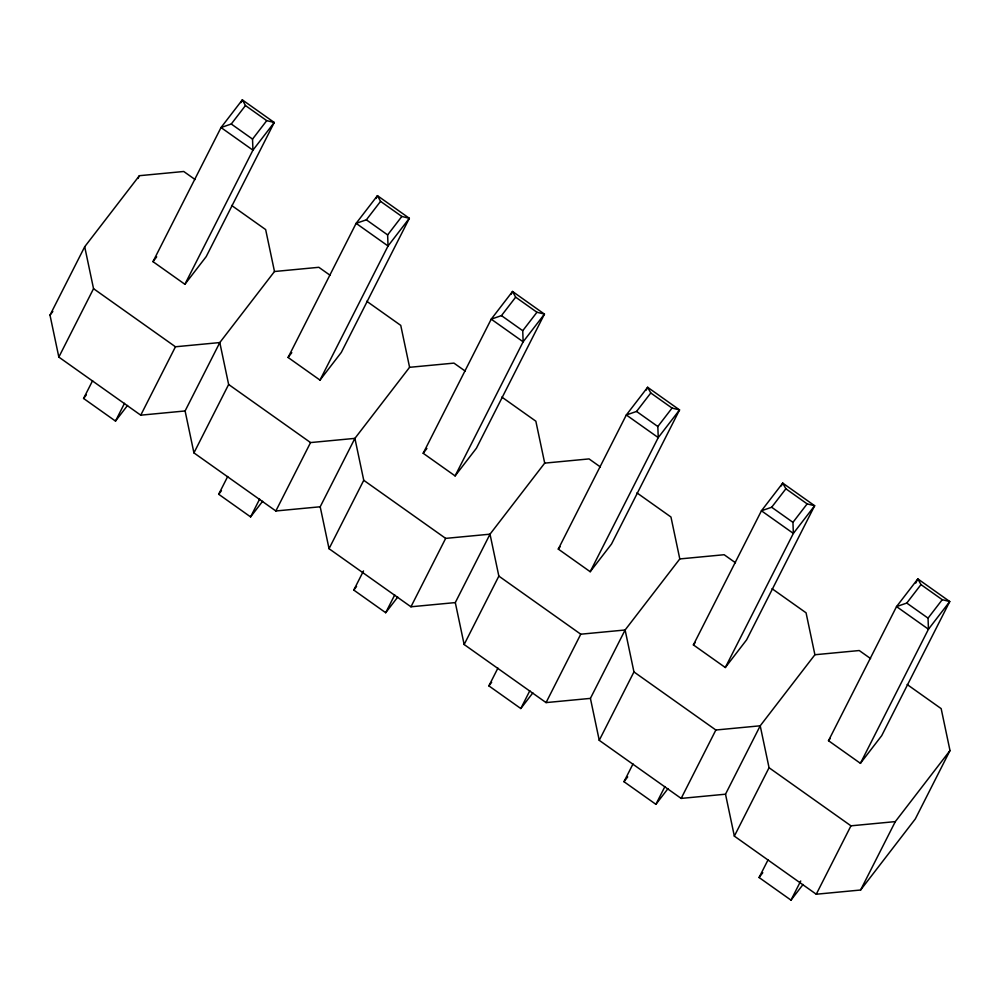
<?xml version="1.0" encoding="UTF-8"?>
<svg xmlns="http://www.w3.org/2000/svg" width="1000" height="1000" viewBox="0 0 1000 1000"><rect width="100%" height="100%" fill="white"/><g stroke="black" fill="none" stroke-linecap="round" stroke-linejoin="round"><path stroke-width="1.5" d="M330.188 275.338L318.837 267.3L274.488 271.512L219.8 342.562L185.1 410.962L140.75 415.175L58.837 357.088L50 315.15L84.7 246.75L139.388 175.7L183.738 171.488L195.075 179.525M138 178.438L139.388 175.7M58.837 357.088L93.537 288.675L84.7 246.75M127.537 405.438L115.5 421.087L83.588 398.462L92.6 380.675M152.988 261.65L221.025 127.55L242.325 99.862L274.25 122.487L206.213 256.6L184.9 284.288L152.988 261.65L156.688 256.837M240.925 102.625L242.325 99.862L245.463 105.55L266.737 120.638L274.25 122.487L252.938 150.175L184.9 284.288M115.5 421.087L124.513 403.3M140.75 415.175L175.45 346.775L219.8 342.562L228.637 384.487L193.938 452.887L275.85 510.975L320.2 506.775L354.9 438.375L409.588 367.312L453.938 363.113L465.288 371.15M262.638 501.25L250.6 516.9L218.688 494.263L227.712 476.488M288.087 357.463L356.125 223.35L377.438 195.675L409.35 218.3L341.312 352.413L320 380.1L288.087 357.463L291.788 352.65M376.025 198.438L377.438 195.675L380.562 201.363L401.838 216.45L409.35 218.3L388.038 245.987L320 380.1M250.6 516.9L259.625 499.113M275.85 510.975L310.55 442.575L354.9 438.375L363.75 480.3L329.038 548.7L410.95 606.788L455.3 602.587L490.012 534.175L544.7 463.125L589.05 458.913L600.388 466.962M397.738 597.062L385.7 612.712L353.787 590.075L363.5 570.925M423.188 453.275L491.225 319.163L512.537 291.475L544.45 314.113L476.413 448.225L455.1 475.913L423.188 453.275L426.9 448.462M511.138 294.25L512.537 291.475L515.662 297.175L536.95 312.262L544.45 314.113L523.138 341.8L455.1 475.913M385.7 612.712L394.725 594.925M410.95 606.788L445.662 538.387L490.012 534.175L498.85 576.112L464.15 644.513L546.062 702.6L590.413 698.388L625.112 629.987L679.8 558.938L724.15 554.725L735.487 562.775M532.85 692.875L520.8 708.525L488.888 685.888L497.912 668.1M558.288 549.087L626.325 414.975L647.638 387.287L679.55 409.925L611.512 544.038L590.2 571.712L558.288 549.087L560.15 546.675M646.237 390.05L647.638 387.287L650.775 392.987L672.05 408.075L679.55 409.925L658.238 437.6L590.2 571.712M520.8 708.525L529.825 690.738M546.062 702.6L580.763 634.2L625.112 629.987L633.95 671.925L599.25 740.325L681.162 798.413L725.512 794.2L760.212 725.8L814.9 654.75L859.25 650.537L870.588 658.575M667.95 788.688L655.9 804.325L623.987 781.7L633.013 763.913M693.388 644.9L761.438 510.788L782.738 483.1L814.65 505.737L746.612 639.837L725.312 667.525L693.388 644.9L695.25 642.487M781.338 485.863L782.738 483.1L785.875 488.787L807.15 503.888L814.65 505.737L793.35 533.413L725.312 667.525M655.9 804.325L664.925 786.55M681.162 798.413L715.863 730.013L760.212 725.8L769.05 767.725L734.35 836.125L816.263 894.225L860.612 890.013L915.3 818.962L950 750.562L941.162 708.625L907.138 684.5M803.05 884.488L791 900.138L759.087 877.513L768.112 859.725M828.5 740.7L896.538 606.587L917.837 578.913L949.75 601.538L881.712 735.65L860.413 763.337L828.5 740.7L830.35 738.3M915.738 583.062L917.837 578.913L920.975 584.6L942.25 599.688L949.75 601.538L928.45 629.225L860.413 763.337M791 900.138L800.725 880.987M816.263 894.225L850.962 825.825L895.312 821.612L950 750.562M860.612 890.013L895.312 821.612M50 315.15L52.825 311.475M266.737 120.638L252.537 139.1L252.938 150.175L221.025 127.55L231.262 124.012L245.463 105.55M83.588 398.462L86.363 394.85M401.838 216.45L387.638 234.913L388.038 245.987L356.125 223.35L366.362 219.825L380.562 201.363M218.688 494.263L221.462 490.662M536.95 312.262L522.737 330.712L523.138 341.8L491.225 319.163L501.463 315.625L515.662 297.175M353.787 590.075L356.562 586.462M672.05 408.075L657.837 426.525L658.238 437.6L626.325 414.975L636.562 411.438L650.775 392.987M488.888 685.888L491.662 682.275M807.15 503.888L792.95 522.337L793.35 533.413L761.438 510.788L771.663 507.25L785.875 488.787M623.987 781.7L627.7 776.888M942.25 599.688L928.05 618.15L928.45 629.225L896.538 606.587L906.775 603.062L920.975 584.6M759.087 877.513L762.8 872.688M231.262 124.012L252.537 139.1M366.362 219.825L387.638 234.913M501.463 315.625L522.737 330.712M636.562 411.438L657.837 426.525M771.663 507.25L792.95 522.337M906.775 603.062L928.05 618.15M231.625 205.45L265.65 229.575L274.488 271.512M366.725 301.262L400.75 325.387L409.588 367.312M501.825 397.062L535.85 421.2L544.7 463.125M636.938 492.875L670.962 517.013L679.8 558.938M772.038 588.688L806.062 612.812L814.9 654.75M93.537 288.675L175.45 346.775M228.637 384.487L310.55 442.575M363.75 480.3L445.662 538.387M498.85 576.112L580.763 634.2M633.95 671.925L715.863 730.013M769.05 767.725L850.962 825.825M725.512 794.2L734.35 836.125M590.413 698.388L599.25 740.325M455.3 602.587L464.15 644.513M320.2 506.775L329.038 548.7M185.1 410.962L193.938 452.887"/></g></svg>
